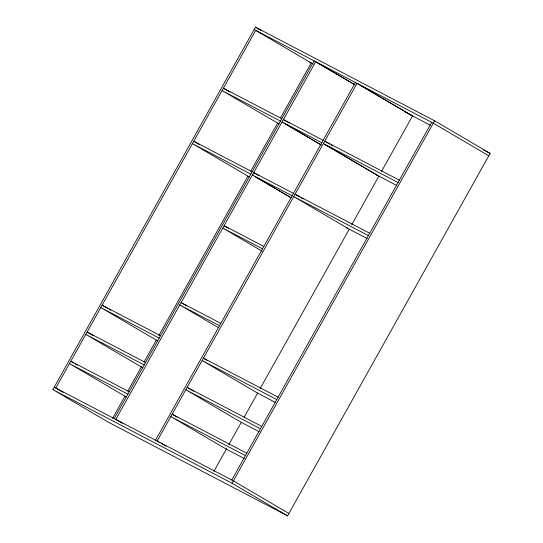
<?xml version="1.0" encoding="UTF-8"?>
<svg xmlns="http://www.w3.org/2000/svg" width="543" height="543" viewBox="0 0 543 543"><rect width="100%" height="100%" fill="white"/><g stroke="black" fill="none" stroke-linecap="round" stroke-linejoin="round"><path stroke-width="0.81" d="M52.881 389.609L255.454 27.15L434.617 120.797L490.119 153.391L287.546 515.85L108.383 422.203L52.881 389.609L232.044 483.256L287.546 515.85M112.55 418.429L124.965 396.207L126.465 396.987M127.863 391.028L141.519 366.586M144.004 362.147L156.418 339.925M158.902 335.486L247.886 176.265M250.785 171.079L277.69 122.942M280.588 117.756L311.214 62.961L255.712 30.367L55.807 388.055L63.11 392.345M114.22 418.592L314.125 60.897M155.542 440.19L355.448 82.495M213.874 471.392L226.709 448.437M228.779 444.731L241.194 422.515M244.092 417.329L257.749 392.894M260.233 388.449L349.217 229.227M351.701 224.782L379.021 175.905M381.498 171.466L412.544 115.924L357.043 83.33L157.131 441.025L160.056 442.735M231.786 480.039L431.692 122.351M232.044 483.256L434.617 120.797M254.117 29.532L433.287 123.186L488.788 155.773M483.372 149.861L490.119 153.391M309.619 62.126L313.372 64.088M404.827 111.885L406.327 112.672M407.827 113.453L430.314 125.209M281.81 118.727L223.39 88.197L229.967 92.052M323.133 140.325L283.398 119.562L289.243 122.989M399.376 180.181L324.721 141.16L329.832 144.16M280.473 121.109L222.06 90.579L279.061 123.953M321.795 142.707L282.068 121.944L321.504 145.096M398.039 182.563L323.39 143.542L378.892 176.136L396.811 185.496M375.797 174.513L377.297 175.301L324.721 144.424M193.742 141.255L252.156 171.785M293.478 193.383L253.744 172.62L258.862 175.62M369.722 233.239L295.066 194.218L299.451 196.79M250.818 174.167L192.405 143.637L249.407 177.011M292.141 195.765L252.414 175.002L291.123 197.727M368.392 235.621L293.736 196.6L349.237 229.194L367.156 238.553M346.149 227.571L347.649 228.359M263.823 246.441L224.096 225.671L228.474 228.25M262.493 248.823L222.759 228.06L262.194 251.212M220.845 323.343L181.111 302.58L186.955 306.008M219.508 325.725L179.781 304.962L218.49 327.687M160.531 335.723L102.118 305.193L107.962 308.621M278.097 397.177L203.442 358.156L207.826 360.728M159.201 338.113L100.781 307.576L157.782 340.95M276.767 399.56L202.111 360.538L257.613 393.132L275.532 402.499M145.538 362.554L87.124 332.017L93.695 335.879M144.207 364.937L85.787 334.407L142.789 367.781M261.774 426.391L187.118 387.369L193.695 391.225M260.436 428.773L185.787 389.752L241.289 422.345L259.208 431.705M129.214 391.761L70.8 361.231L73.719 362.948M246.78 453.215L172.124 414.194L177.235 417.194M127.876 394.15L69.463 363.613L124.965 396.207M245.45 455.597L170.794 416.583L226.295 449.17L244.214 458.536M54.212 387.227L233.381 480.874L288.883 513.468M360.559 85.502L410.949 115.089M355.156 84.891L315.721 61.732L115.808 419.42L122.385 423.282M317.777 63.042L354.294 84.484M255.454 27.15L261.292 30.578M331.298 145.015L332.757 145.877M284.125 123.254L320.641 144.696M300.91 197.645L303.103 198.935M255.203 176.74L290.987 197.754M194.469 141.682L199.58 144.682M109.421 309.483L110.881 310.338M75.178 363.803L77.371 365.093M161.515 443.597L165.9 446.17"/></g></svg>
